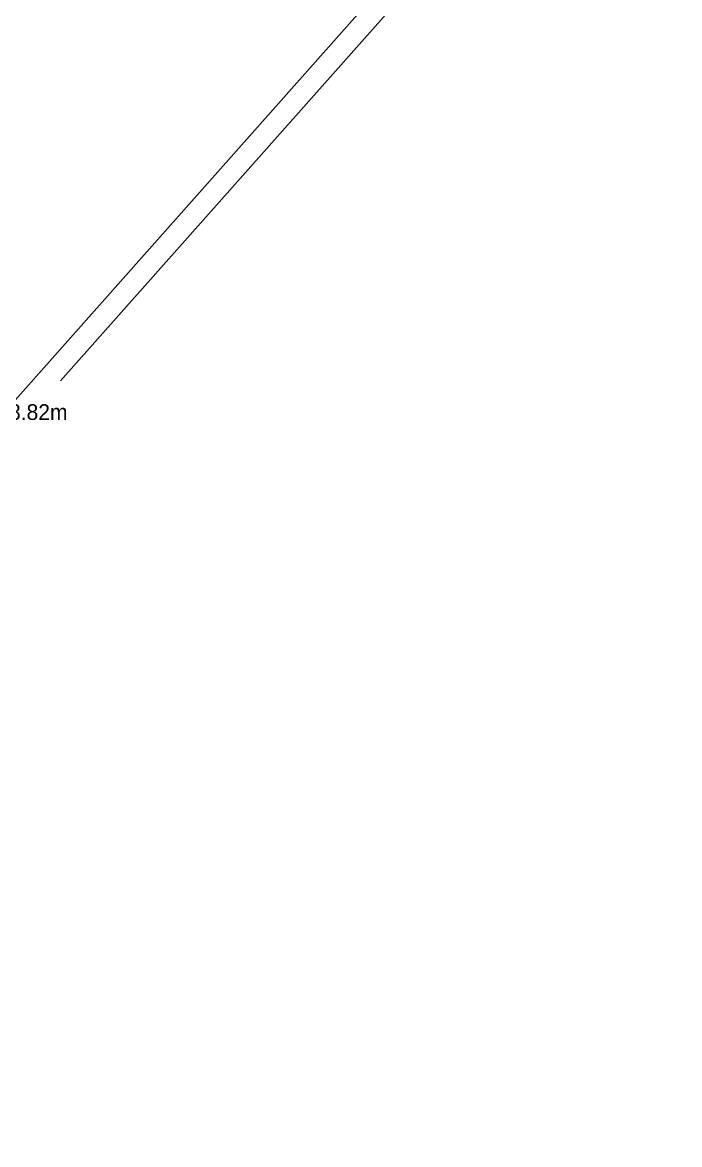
# Model space of a CAD drawing. Header units: millimetres. Extents: x 100467534408 to 100467536215, y 22466358354 to 22466358689.
# Drawn here: x 100467535252.8 to 100467535285.5, y 22466358451.9 to 22466358507.9 of the extents above; entities that cross this region are included whole.
import ezdxf
from ezdxf.enums import TextEntityAlignment as Align

# ---------------------------------------------------------------- set-up
doc = ezdxf.new("R2010")
doc.units = ezdxf.units.MM
doc.header["$LTSCALE"] = 25.4
doc.layers.get('Defpoints').update_dxf_attribs({"linetype": 'CONTINUOUS'})
doc.layers.add('building', color=7, linetype='CONTINUOUS', true_color=0xffffff)
doc.layers.add('Default', color=7, linetype='CONTINUOUS')
doc.dimstyles.get("Standard").update_dxf_attribs({"dimtxt": 63.5, "dimasz": 4.572, "dimexe": 4.572, "dimexo": 1.5875, "dimgap": 2.286, "dimtad": 0, "dimtih": 1, "dimtoh": 1, "dimdec": 4, "dimzin": 0, "dimdsep": 46, "dimtxsty": 'Standard', "dimcen": 2.286, "dimadec": 0, "dimazin": 0, "dimtfac": 1, "dimtdec": 4, "dimtofl": 0, "dimtmove": 0, "dimatfit": 3, "dimfxl": 25.4, "dimtolj": 1, "dimtzin": 0, "dimarcsym": 0})

# ---------------------------------------------------------------- blocks, each defined once
blk = doc.blocks.new('AUDIT_I_250328083542-61')
at = {"layer": 'Default', "transparency": 16777216}
for p, q in [((154.9, 2.82), (156.87, 1.08)), ((154.27, 0.04), (95.44, -66.23)), ((90.12, -72.22), (31.29, -138.49)), ((28.6, -139.45), (30.56, -141.19))]:
    blk.add_line(p, q, dxfattribs=at)
for points in [[(155.93, 1.91), (154.58, -0.23), (153.96, 0.32)], [(29.63, -140.36), (30.98, -138.21), (31.6, -138.77)]]:
    blk.add_solid(points, dxfattribs=at)
at = {"layer": 'Defpoints', "transparency": 16777216}
for p in [(154.44, 3.24), (28.13, -139.03)]:
    blk.add_point(p, dxfattribs=at)
at = {"layer": 'Default', "transparency": 16777216}
blk.add_text('98.82m', height=1.5, dxfattribs=at).set_placement((92.78, -69.22), align=Align.MIDDLE_CENTER)
blk = doc.blocks.new('building0')
at = {"layer": 'building', "color": 253, "true_color": 0xa5a5a5}
blk.add_line((154.4353, 3.2394), (28.1334, -139.0332), dxfattribs=at)
at = {"layer": 'Default'}
dim = blk.add_linear_dim(base=(0, 0), p1=(154.4353, 3.2394), p2=(28.1334, -139.0332), dimstyle='Standard', dxfattribs=at)
dim.commit()
dim.dimension.update_dxf_attribs({"geometry": 'AUDIT_I_250328083542-61', "text_midpoint": (92.78002, -69.22467), "text_rotation": 228.4030685})

msp = doc.modelspace()

# ---------------------------------------------------------------- block references
at = {"layer": 'Default', "xscale": 0.5235890972481151, "yscale": 0.5235890972481151, "zscale": 0.5235890972481151}
msp.add_blockref('building0', (100467535204.6797, 22466358524.68414), dxfattribs=at)

doc.saveas('drawing.dxf')
